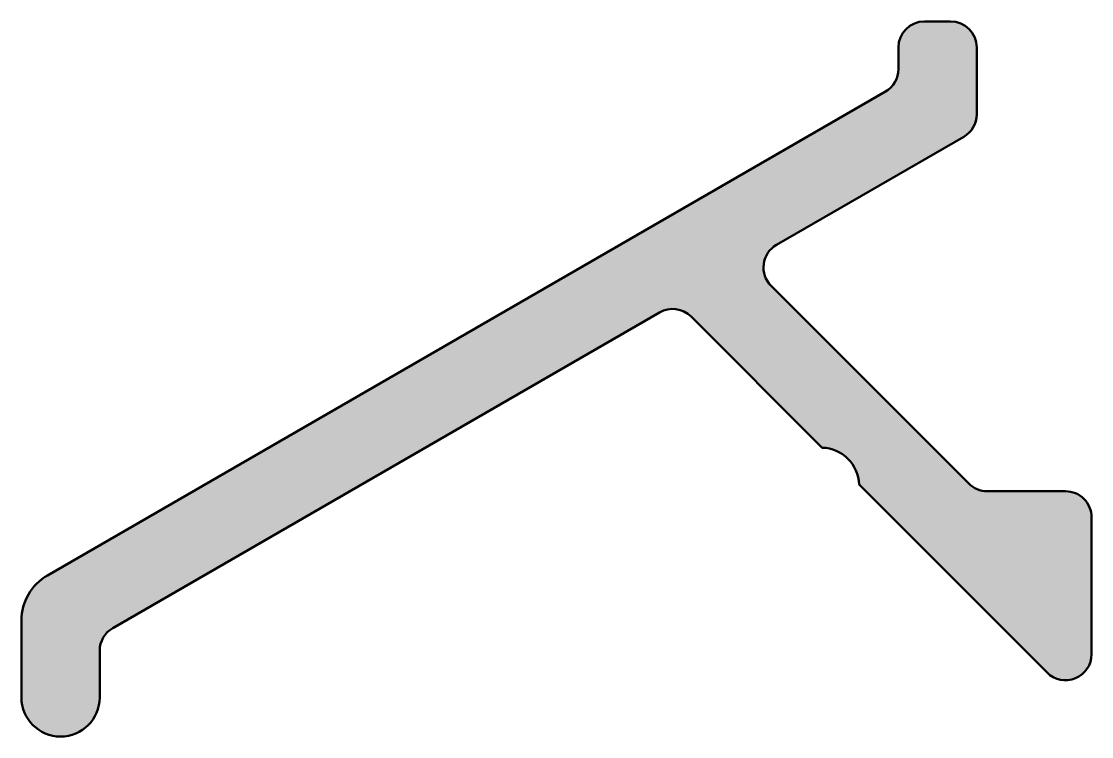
# Model space of a CAD drawing. Extents: x -15 to 5.5, y -12.6 to 1.1.
import ezdxf

# ---------------------------------------------------------------- set-up
doc = ezdxf.new("R2010")
doc.units = 0
doc.layers.add('0S-Alu contour', color=7, linetype='Continuous', lineweight=50)
doc.layers.add('0S-Alu hatch', color=252, linetype='Continuous', lineweight=25)

# ---------------------------------------------------------------- blocks, each defined once
blk = doc.blocks.new('445750__C8EA3C95_7F73_4ACC_B60B_795DD970BA5D_')
at = {"layer": '0S-Alu hatch'}
h = blk.add_hatch(color=256, dxfattribs=at)
edge = h.paths.add_edge_path()
edge.add_ellipse((-13.00006828793964, -10.95535376257992), major_axis=(-0.5, 0), ratio=1, start_angle=299.99999998522225, end_angle=360, ccw=False)
edge.add_line((-13.25006828782795, -10.52234106062322), (-2.777193828746554, -4.475824176084942))
edge.add_ellipse((-2.527193828858238, -4.908836878041643), major_axis=(-0.5000000000000014, 0), ratio=1, start_angle=225.0000000045147, end_angle=299.9999999852221, ccw=False)
edge.add_line((-2.173640438292821, -4.55528348742051), (0.338052208991833, -7.066976134309342))
edge.add_ellipse((0.32037453951928, -7.791760585026948), major_axis=(-0.7250000000000018, 0), ratio=1, start_angle=181.3971810318115, end_angle=268.60281897721836, ccw=False)
edge.add_line((1.045158990234099, -7.774082915440168), (4.646378321283464, -11.375302245922))
edge.add_arc((4.999931711848879, -11.02174885530087), 0.4999999999999997, 225.0000000045146, 360)
edge.add_line((5.499931711848878, -11.02174885533475), (5.499931712026487, -8.400653223890657))
edge.add_arc((4.999931712026488, -8.400653223856779), 0.4999999999999992, 0, 90.0000000000001)
edge.add_line((4.999931712026487, -7.900653223856779), (3.500156423560909, -7.900653223856778))
edge.add_ellipse((3.500156423560911, -7.400653223856775), major_axis=(-0.5000000000000027, 0), ratio=1, start_angle=45.00000000451439, end_angle=89.99999999999977, ccw=False)
edge.add_line((3.146603032995492, -7.754206614477908), (-0.6393085384675175, -3.968295043611519))
edge.add_ellipse((-0.2857551479021052, -3.614741652990386), major_axis=(-0.4999999999999987, 0), ratio=1, start_angle=-60.000000014777186, end_angle=45.000000004515016, ccw=False)
edge.add_line((-0.5357551477904258, -3.18172895103369), (3.04993171194868, -1.111531678566691))
edge.add_arc((2.799931712060363, -0.678518976609992), 0.5000000000000006, 299.9999999852223, 360)
edge.add_line((3.299931712060363, -0.6785189766099935), (3.299931712060363, 0.5993467761432214))
edge.add_arc((2.799931712060363, 0.5993467761432214), 0.5, 0, 90)
edge.add_line((2.799931712060363, 1.099346776143221), (2.299931712060363, 1.099346776143221))
edge.add_arc((2.299931712060363, 0.5993467761432214), 0.5, 90, 180)
edge.add_line((1.799931712060363, 0.5993467761432214), (1.799931712060363, 0.1875064274323606))
edge.add_ellipse((1.299931712060363, 0.1875064274323617), major_axis=(-0.5000000000000006, 0), ratio=1, start_angle=119.99999998522219, end_angle=180, ccw=False)
edge.add_line((1.54993171194868, -0.2455062745243381), (-14.50006828771627, -9.511978089304954))
edge.add_arc((-14.00006828793963, -10.37800349321835), 1, 119.9999999852224, 180)
edge.add_line((-15.00006828793964, -10.37800349321835), (-15.00006828793964, -11.85065322385678))
edge.add_arc((-14.25006828793964, -11.85065322385678), 0.75, 180, 360)
edge.add_line((-13.50006828793963, -11.85065322385678), (-13.50006828793963, -10.95535376257992))
at = {"layer": '0S-Alu contour', "color": 7}
for points in [[(2.799931712060363, 1.099346776143221), (2.299931712060363, 1.099346776143221)], [(1.799931712060363, 0.5993467761432214), (1.799931712060363, 0.1875064274323606)], [(3.299931712060363, -0.6785189766099935), (3.299931712060363, 0.5993467761432214)], [(1.54993171194868, -0.2455062745243381), (-14.50006828771627, -9.511978089304954)], [(-0.5357551477904258, -3.18172895103369), (3.04993171194868, -1.111531678566691)], [(3.146603032995492, -7.754206614477908), (-0.6393085384675175, -3.968295043611519)], [(-13.25006828782795, -10.52234106062322), (-2.777193828746554, -4.475824176084942)], [(-2.173640438292821, -4.55528348742051), (0.338052208991833, -7.066976134309342)], [(1.045158990234099, -7.774082915440168), (4.646378321283464, -11.375302245922)], [(4.999931712026487, -7.900653223856779), (3.500156423560909, -7.900653223856778)], [(5.499931711848878, -11.02174885533475), (5.499931712026487, -8.400653223890657)], [(-15.00006828793964, -10.37800349321835), (-15.00006828793964, -11.85065322385678)], [(-13.50006828793963, -11.85065322385678), (-13.50006828793963, -10.95535376257992)]]:
    blk.add_lwpolyline(points, dxfattribs=at)
for centre, radius, start, end in [((2.299931712060363, 0.5993467761432214), 0.5, 90, 180), ((2.799931712060363, 0.5993467761432214), 0.5, 0, 90), ((2.799931712060363, -0.678518976609992), 0.5000000000000006, 299.9999999852223, 0), ((4.999931712026488, -8.400653223856779), 0.4999999999999992, 0, 90.0000000000001), ((-14.00006828793963, -10.37800349321835), 1, 119.9999999852224, 180), ((4.999931711848879, -11.02174885530087), 0.4999999999999997, 225.0000000045146, 0), ((-14.25006828793964, -11.85065322385678), 0.75, 180, 0)]:
    blk.add_arc(centre, radius, start, end, dxfattribs=at)
at = {"layer": '0S-Alu contour', "color": 7, "extrusion": (0, 0, -1)}
for centre, radius, start, end in [((-1.299931712060363, 0.1875064274323617), 0.5000000000000006, 180, 240.0000000147778), ((0.2857551479021052, -3.614741652990386), 0.4999999999999987, 314.999999995485, 60.00000001477722), ((2.527193828858238, -4.908836878041643), 0.5000000000000014, 60.00000001477793, 134.9999999954853), ((-0.32037453951928, -7.791760585026948), 0.7250000000000018, 91.39718102278164, 178.6028189681885), ((-3.500156423560911, -7.400653223856775), 0.5000000000000027, 270.0000000000002, 314.9999999954856), ((13.00006828793964, -10.95535376257992), 0.5, 0, 60.00000001477774)]:
    blk.add_arc(centre, radius, start, end, dxfattribs=at)
blk = doc.blocks.new('445750__79AAA0BA_9BF4_460A_AD0E_9C86BD0F554D_')
at = {"layer": '0S-Alu contour', "color": 7}
blk.add_blockref('445750__C8EA3C95_7F73_4ACC_B60B_795DD970BA5D_', (0, 0), dxfattribs=at)

msp = doc.modelspace()

# ---------------------------------------------------------------- block references
at = {"layer": '0S-Alu contour', "color": 7}
msp.add_blockref('445750__79AAA0BA_9BF4_460A_AD0E_9C86BD0F554D_', (0, 0), dxfattribs=at)

doc.saveas('drawing.dxf')
